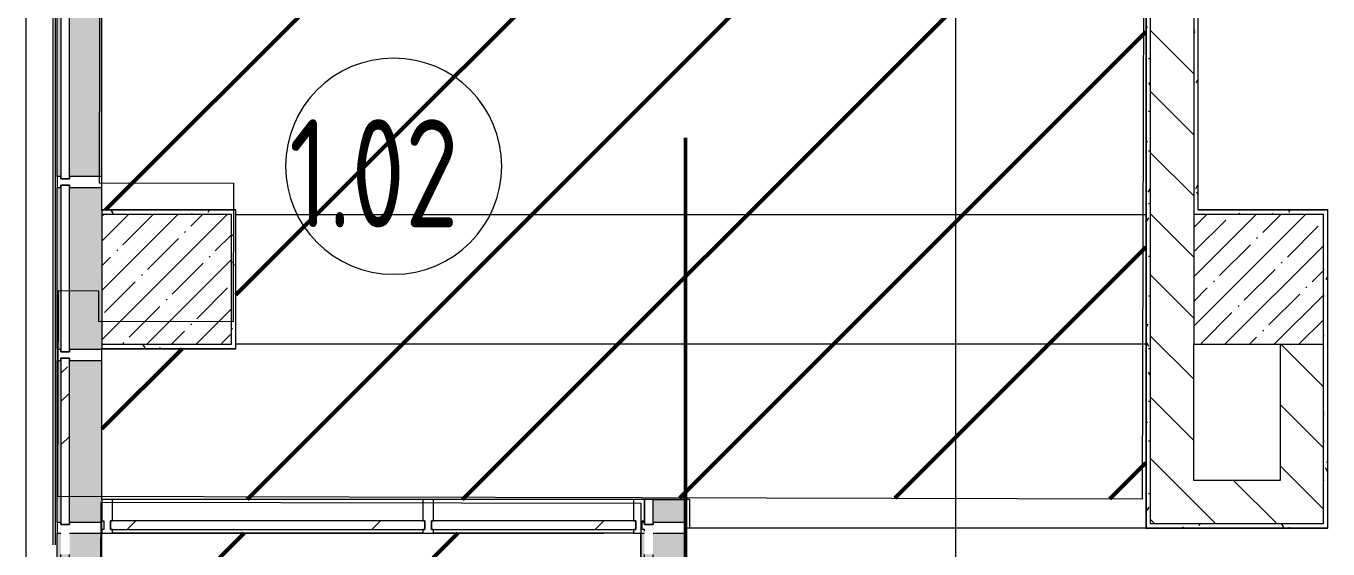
# Model space of a CAD drawing. Header units: millimetres. Extents: x -213547 to 415037, y -3642 to 106956.
# Drawn here: x 3775 to 9796, y 20516 to 22936 of the extents above; entities that cross this region are included whole.
import ezdxf

# ---------------------------------------------------------------- set-up
doc = ezdxf.new("R2010")
doc.units = ezdxf.units.MM
for name, color, linetype, lineweight in [('1)CF2', 3, 'Continuous', 30), ('10)FK4', 3, 'Continuous', 50), ('2)CF1', 5, 'Continuous', 30), ('950 Штук CF1 CF13 CF1.3', 3, 'Continuous', 50), ('965 СКБ CF2', 5, 'Continuous', 50), ('A-AREA-BNDY', 7, 'Continuous', 5), ('A-AREA-IDEN', 7, 'Continuous', 9), ('A-FLOR', 7, 'Continuous', 9), ('A-GLAZ-CURT', 7, 'Continuous', 9), ('A-GLAZ-CURT-1', 7, 'Continuous', 5), ('A-GLAZ-CURT-2', 7, 'Continuous', 20), ('A-GLAZ-CWMG', 7, 'Continuous', 9), ('A-GLAZ-CWMG-1', 7, 'Continuous', 20), ('A-WALL', 7, 'Continuous', 5), ('I-WALL', 7, 'Continuous', 5), ('S-COLS', 7, 'Continuous', 9), ('S-COLS-1', 7, 'Continuous', 5), ('Оси', 7, 'Continuous', 9)]:
    doc.layers.add(name, color=color, linetype=linetype, lineweight=lineweight)
doc.layers.add('A-WALL-1', color=9, linetype='Continuous', lineweight=5, true_color=0x808080)
doc.layers.add('A-WALL-FNSH-1', color=9, linetype='Continuous', lineweight=5, true_color=0x808080)
doc.styles.add('СПДС', font='ГОСТ тип А.ttf', dxfattribs={"width": 0.9})
pattern_1 = [(135, (64.7, -136.06), (-141.4214, -141.4214), [])]
pattern_2 = [(0, (64.7, -136.06), (243.84, 60.96), [20.117, -162.763, 20.117, -162.763, -975.36]), (0, (64.7, -136.06), (243.84, 60.96), [-365.76, 20.117, -345.643, 20.117, -162.763, -426.72]), (0, (64.7, -136.06), (243.84, 60.96), [-914.4, 20.117, -101.803, 20.117, -284.683]), (120, (156.14, -105.58), (-174.71291, 180.69163), [20.117, -162.763, 20.117, -162.763, -975.36]), (120, (156.14, -105.58), (-174.71291, 180.69163), [-365.76, 20.117, -345.643, 20.117, -162.763, -426.72]), (120, (156.14, -105.58), (-174.71291, 180.69163), [-914.4, 20.117, -101.803, 20.117, -284.683]), (240, (186.62, 16.34), (-69.12709, -241.65163), [20.117, -162.763, 20.117, -162.763, -975.36]), (240, (186.62, 16.34), (-69.12709, -241.65163), [-365.76, 20.117, -345.643, 20.117, -162.763, -426.72]), (240, (186.62, 16.34), (-69.12709, -241.65163), [-914.4, 20.117, -101.803, 20.117, -284.683])]

# ---------------------------------------------------------------- blocks, each defined once
blk = doc.blocks.new('Системная панель - Стекло - 40мм-V30-Объем проектирования 1 этажа')
at = {"layer": 'A-GLAZ-CURT-2'}
for p, q in [((385, 40), (-385, 40)), ((-385, 40), (-385, 0)), ((-385, 0), (385, 0)), ((385, 0), (385, 40))]:
    blk.add_line(p, q, dxfattribs=at)
blk = doc.blocks.new('Прямоугольный импост - Импост структурный с накладкой - 190мм-23186010-Объем проектирования 1 этажа')
at = {"layer": 'A-GLAZ-CWMG'}
for points in [[(3871.1, 23175.1), (3871.1, 23925.1), (3854.1, 23925.1), (3854.1, 23175.1), (3861.1, 23175.1)], [(4006.1, 23175.1), (4061.1, 23175.1), (4060, 23925.1), (3911.1, 23925.1), (3911.1, 23175.1)]]:
    blk.add_hatch(color=256, dxfattribs=at).paths.add_polyline_path(points)
for p, q in [((3854.1, 23175.1), (3854.1, 23925.1)), ((4061.1, 23175.1), (4061.1, 23925.1))]:
    blk.add_line(p, q, dxfattribs=at)
blk = doc.blocks.new('Системная панель - Стекло - 40мм-23189506-Объем проектирования 1 этажа')
at = {"layer": 'A-GLAZ-CURT-1'}
h = blk.add_hatch(dxfattribs=at)
h.set_pattern_fill('FP_70', color=256, style=0, pattern_type=2)
h.set_pattern_definition([(45, (-5027.5, -20542), (-565.685, 565.685), [400, -1200]), (45, (-5427.5, -20742), (-565.685, 565.685), [1200, -400]), (45, (-4627.5, -20942), (-565.685, 565.685), [400, -1200])])
h.paths.add_polyline_path([(-467.9, 0), (727.5, 0), (727.5, 40), (-727.5, 40), (-727.5, 0), (-508.4, 0)])
at = {"layer": 'A-GLAZ-CURT-2'}
for p, q in [((727.5, 40), (-727.5, 40)), ((-727.5, 40), (-727.5, 0)), ((-727.5, 0), (727.5, 0)), ((727.5, 0), (727.5, 40))]:
    blk.add_line(p, q, dxfattribs=at)
blk = doc.blocks.new('Прямоугольный импост - Импост структурный с накладкой - 160мм-19877844-Объем проектирования 1 этажа')
at = {"layer": 'A-GLAZ-CWMG-1'}
for p, q in [((-50, 0), (-50, 17)), ((-50, 17), (0, 17)), ((-40, 0), (-50, 0)), ((-40, -40), (-40, 0)), ((0, 0), (-10, 0)), ((-10, 0), (-10, -40)), ((0, 7), (0, 0)), ((-50, -140), (-50, -40)), ((-50, -40), (-40, -40)), ((-10, -40), (0, -40)), ((0, -40), (0, -140)), ((0, -140), (-50, -140))]:
    blk.add_line(p, q, dxfattribs=at)
blk = doc.blocks.new('Прямоугольный импост - Импост структурный с накладкой - 190мм-24242608-Объем проектирования 1 этажа')
at = {"layer": 'A-GLAZ-CWMG'}
for points in [[(6760, 20775), (6760, 20882), (6610, 20882), (6610, 20775), (6640, 20775)], [(6560, 20775), (6570, 20775), (6570, 20782), (6560, 20782)]]:
    blk.add_hatch(color=256, dxfattribs=at).paths.add_polyline_path(points)
for p in [(6610, 20882), (6760, 20775)]:
    blk.add_line(p, (6760, 20882), dxfattribs=at)
blk = doc.blocks.new('Прямоугольный импост - Импост структурный с накладкой - 160мм-19877847-Объем проектирования 1 этажа')
at = {"layer": 'A-GLAZ-CWMG-1'}
for p, q in [((0, 17), (-50, 17)), ((-50, 17), (-50, 0)), ((-50, 0), (-40, 0)), ((-40, 0), (-40, -40)), ((-10, -40), (-10, 0)), ((-10, 0), (0, 0)), ((0, 0), (0, 17)), ((-40, -40), (-50, -40)), ((-50, -40), (-50, -140)), ((0, -40), (-10, -40)), ((0, -140), (0, -40)), ((-50, -140), (0, -140))]:
    blk.add_line(p, q, dxfattribs=at)
blk = doc.blocks.new('Прямоугольный импост - Импост структурный с накладкой - 160мм-23189503-Объем проектирования 1 этажа')
at = {"layer": 'A-GLAZ-CWMG'}
for p, q in [((5545, 20882), (4110, 20882)), ((5545, 20725), (4110, 20725))]:
    blk.add_line(p, q, dxfattribs=at)
blk = doc.blocks.new('Системная панель - Стекло - 40мм-23998919-Объем проектирования 1 этажа')
at = {"layer": 'A-GLAZ-CURT-1'}
h = blk.add_hatch(dxfattribs=at)
h.set_pattern_fill('FP_128', color=256, style=0, pattern_type=2)
h.set_pattern_definition([(135, (20950.1, -4071.1), (-565.685, -565.685), [400, -1200]), (135, (21150.1, -4471.1), (-565.685, -565.685), [1200, -400]), (135, (21350.1, -3671.1), (-565.685, -565.685), [400, -1200])])
h.paths.add_polyline_path([(385, 38.9), (385, 40), (-385, 38.9), (-385, 0), (385, 0), (385, 15)])
at = {"layer": 'A-GLAZ-CURT-2'}
for p, q in [((385, 40), (-385, 40)), ((-385, 40), (-385, 0)), ((385, 0), (385, 40)), ((-385, 0), (385, 0))]:
    blk.add_line(p, q, dxfattribs=at)
blk = doc.blocks.new('Прямоугольный импост - Импост структурный с накладкой - 190мм-23188961-Объем проектирования 1 этажа')
at = {"layer": 'A-GLAZ-CWMG'}
for points in [[(3871.1, 21150.1), (3871.1, 21525.1), (3854.1, 21525.1), (3854.1, 21150.1), (3861.1, 21150.1)], [(4031.1, 21150.1), (4061.1, 21150.1), (4060, 21525.1), (3911.1, 21525.1), (3911.1, 21150.1), (4006.1, 21150.1)]]:
    blk.add_hatch(color=256, dxfattribs=at).paths.add_polyline_path(points)
for p, q in [((3854.1, 21150.1), (3854.1, 21525.1)), ((4061.1, 21150.1), (4061.1, 21525.1))]:
    blk.add_line(p, q, dxfattribs=at)
blk = doc.blocks.new('Прямоугольный импост - Импост структурный с накладкой - 190мм-V108-Объем проектирования 1 этажа')
at = {"layer": 'A-GLAZ-CWMG-1'}
for p, q in [((-25, 0), (-25, 17)), ((-25, 17), (25, 17)), ((-15, 0), (-25, 0)), ((-15, -40), (-15, 0)), ((25, 0), (15, 0)), ((15, 0), (15, -40)), ((25, 17), (25, 0)), ((-25, -190), (-25, -40)), ((-25, -40), (-15, -40)), ((15, -40), (25, -40)), ((25, -40), (25, -190)), ((25, -190), (-25, -190))]:
    blk.add_line(p, q, dxfattribs=at)
blk = doc.blocks.new('Прямоугольный импост - Импост структурный с накладкой - 190мм-23190277-Объем проектирования 1 этажа')
at = {"layer": 'A-GLAZ-CWMG'}
for points in [[(3871.1, 19950.1), (3871.1, 20725.1), (3854.1, 20725.1), (3854.1, 19950.1), (3861.1, 19950.1)], [(4031.1, 19950.1), (4061.1, 19950.1), (4060, 20725.1), (3911.1, 20725), (3911.1, 19950.1), (4006.1, 19950.1)], [(3871.1, 19950.1), (3911.1, 19950.1), (3910, 20627.1), (3871.1, 20627.1), (3871.1, 20132.4)]]:
    blk.add_hatch(color=256, dxfattribs=at).paths.add_polyline_path(points)
for p, q in [((3854.1, 19950.1), (3854.1, 20725.1)), ((4061.1, 19950.1), (4061.1, 20725)), ((3871.1, 19950.1), (3871.1, 20627.1)), ((3911.1, 19950.1), (3911.1, 20627.1))]:
    blk.add_line(p, q, dxfattribs=at)
blk = doc.blocks.new('Системная панель - Стекло - 40мм-31929511-Объем проектирования 1 этажа')
at = {"layer": 'A-GLAZ-CURT-1'}
h = blk.add_hatch(dxfattribs=at)
h.set_pattern_fill('FP_129', color=256, style=0, pattern_type=2)
h.set_pattern_definition([(135, (20623.5, -6770), (-565.685, -565.685), [400, -1200]), (135, (20823.5, -7170), (-565.685, -565.685), [1200, -400]), (135, (21023.5, -6370), (-565.685, -565.685), [400, -1200])])
h.paths.add_polyline_path([(58.5, 16.2), (58.5, 40), (-58.5, 40), (-58.5, 0), (58.5, 0), (58.5, 11.7)])
at = {"layer": 'A-GLAZ-CURT-2'}
for p, q in [((58.5, 40), (-58.5, 40)), ((-58.5, 40), (-58.5, 0)), ((-58.5, 0), (58.5, 0)), ((58.5, 0), (58.5, 40))]:
    blk.add_line(p, q, dxfattribs=at)
blk = doc.blocks.new('Прямоугольный импост - Импост структурный с накладкой - 190мм-23188962-Объем проектирования 1 этажа')
at = {"layer": 'A-GLAZ-CWMG'}
for points in [[(3861.1, 20775.1), (3871.1, 20775.1), (3871.1, 21150.1), (3854.1, 21150.1), (3854.1, 20775.1)], [(4031.1, 20775.1), (4061.1, 20775.1), (4060, 21150.1), (3911.1, 21150.1), (3911.1, 20775.1), (4006.1, 20775.1)]]:
    blk.add_hatch(color=256, dxfattribs=at).paths.add_polyline_path(points)
for p, q in [((3854.1, 20775.1), (3854.1, 21150.1)), ((4061.1, 20882), (4061.1, 21150.1)), ((4061.1, 20775.1), (4061.1, 20782))]:
    blk.add_line(p, q, dxfattribs=at)
blk = doc.blocks.new('Прямоугольный импост - Импост структурный с накладкой - 190мм-V141-Объем проектирования 1 этажа')
at = {"layer": 'A-GLAZ-CWMG-1'}
for p, q in [((-25, 0), (-25, 17)), ((-25, 17), (25, 17)), ((-15, 0), (-25, 0)), ((-15, -40), (-15, 0)), ((25, 17), (25, 0)), ((-25, -190), (-25, -40)), ((-25, -40), (-15, -40)), ((25, -40), (25, -190)), ((25, -190), (-25, -190))]:
    blk.add_line(p, q, dxfattribs=at)
blk = doc.blocks.new('Системная панель - Стекло - 40мм-23770450-Объем проектирования 1 этажа')
at = {"layer": 'A-GLAZ-CURT-1'}
h = blk.add_hatch(dxfattribs=at)
h.set_pattern_fill('FP_143', color=256, style=0, pattern_type=2)
h.set_pattern_definition([(45, (-6257.5, -20542), (-565.685, 565.685), [400, -1200]), (45, (-6657.5, -20742), (-565.685, 565.685), [1200, -400]), (45, (-5857.5, -20942), (-565.685, 565.685), [400, -1200])])
h.paths.add_polyline_path([(-472.5, 0), (472.5, 0), (472.5, 40), (-472.5, 40), (-472.5, 28)])
at = {"layer": 'A-GLAZ-CURT-2'}
for p, q in [((472.5, 40), (-472.5, 40)), ((-472.5, 40), (-472.5, 0)), ((-472.5, 0), (472.5, 0)), ((472.5, 0), (472.5, 40))]:
    blk.add_line(p, q, dxfattribs=at)
blk = doc.blocks.new('Прямоугольный импост - Импост структурный с накладкой - 160мм-23770448-Объем проектирования 1 этажа')
at = {"layer": 'A-GLAZ-CWMG'}
for p, q in [((6520, 20882), (5595, 20882)), ((6520, 20725), (5595, 20725))]:
    blk.add_line(p, q, dxfattribs=at)
blk = doc.blocks.new('Прямоугольный импост - Импост структурный с накладкой - 160мм-19877843-Объем проектирования 1 этажа')
at = {"layer": 'A-GLAZ-CWMG-1'}
for p, q in [((-25, 0), (-25, 17)), ((-25, 17), (25, 17)), ((-15, 0), (-25, 0)), ((-15, -40), (-15, 0)), ((25, 0), (15, 0)), ((15, 0), (15, -40)), ((25, 17), (25, 0)), ((-25, -140), (-25, -40)), ((-25, -40), (-15, -40)), ((15, -40), (25, -40)), ((25, -40), (25, -140)), ((25, -140), (-25, -140))]:
    blk.add_line(p, q, dxfattribs=at)
blk = doc.blocks.new('BSC_Колонна _Прямоугольная - 600х600-V148-Объем проектирования 1 этажа')
at = {"layer": 'S-COLS-1'}
h = blk.add_hatch(dxfattribs=at)
h.set_pattern_fill('FP_154', color=256, style=0, pattern_type=2)
h.set_pattern_definition([(45, (-4360, -21900), (-114.0493, 114.0493), []), (45, (-4245.95, -21900), (-114.0493, 114.0493), [201.613, -40.323, 6.706, -33.617])])
h.paths.add_polyline_path([(-300, -300), (300, -300), (300, 300), (-300, 300), (-300, -180)])
for p, q in [((300, 300), (-300, 300)), ((-300, 300), (-300, -300)), ((300, -300), (300, 300)), ((-300, -300), (300, -300))]:
    blk.add_line(p, q, dxfattribs=at)
blk = doc.blocks.new('Прямоугольный импост - Импост структурный с накладкой - 190мм-32257698-Объем проектирования 1 этажа')
at = {"layer": 'A-GLAZ-CWMG'}
for points in [[(6560, 16025), (6570, 16025), (6570, 17725), (6553, 17725), (6553, 16025)], [(6760, 16025), (6760, 17725), (6610, 17725), (6610, 16025)], [(6570, 16123), (6610, 16123), (6610, 17627), (6570, 17627), (6570, 16699.3)]]:
    blk.add_hatch(color=256, dxfattribs=at).paths.add_polyline_path(points)
for p, q in [((6553, 16025), (6553, 17725)), ((6760, 16025), (6760, 17725)), ((6570, 16123), (6570, 17627)), ((6610, 16123), (6610, 17627))]:
    blk.add_line(p, q, dxfattribs=at)
blk = doc.blocks.new('Прямоугольный импост - Импост структурный с накладкой - 190мм-V155-Объем проектирования 1 этажа')
at = {"layer": 'A-GLAZ-CWMG-1'}
for p, q in [((-25, 0), (-25, 17)), ((-25, 17), (25, 17)), ((-15, 0), (-25, 0)), ((-15, -40), (-15, 0)), ((25, 17), (25, 0)), ((-25, -190), (-25, -40)), ((-25, -40), (-15, -40)), ((25, -40), (25, -190)), ((25, -190), (-25, -190))]:
    blk.add_line(p, q, dxfattribs=at)
blk = doc.blocks.new('Системная панель - Стекло - 40мм-V180-Объем проектирования 1 этажа')
at = {"layer": 'A-GLAZ-CURT-1'}
h = blk.add_hatch(dxfattribs=at)
h.set_pattern_fill('FP_167', color=256, style=0, pattern_type=2)
h.set_pattern_definition([(135, (21750.1, -4071.1), (-565.685, -565.685), [400, -1200]), (135, (21950.1, -4471.1), (-565.685, -565.685), [1200, -400]), (135, (22150.1, -3671.1), (-565.685, -565.685), [400, -1200])])
h.paths.add_polyline_path([(385, 0), (385, 40), (-385, 38.9), (-385, 0), (370.6, 0)])
at = {"layer": 'A-GLAZ-CURT-2'}
for p, q in [((385, 40), (-385, 40)), ((-385, 40), (-385, 0)), ((-385, 0), (385, 0)), ((385, 0), (385, 40))]:
    blk.add_line(p, q, dxfattribs=at)
blk = doc.blocks.new('Прямоугольный импост - Импост структурный с накладкой - 190мм-V181-Объем проектирования 1 этажа')
at = {"layer": 'A-GLAZ-CWMG'}
for points in [[(3871.1, 21575.1), (3871.1, 22325.1), (3854.1, 22325.1), (3854.1, 21575.1), (3861.1, 21575.1)], [(4061.1, 21575.1), (4060, 22325.1), (3911.1, 22325.1), (3911.1, 21575.1), (4060, 21575.1)]]:
    blk.add_hatch(color=256, dxfattribs=at).paths.add_polyline_path(points)
for p, q in [((3854.1, 21575.1), (3854.1, 22325.1)), ((4061.1, 22220), (4061.1, 22325.1)), ((4061.1, 21575.1), (4061.1, 21580))]:
    blk.add_line(p, q, dxfattribs=at)
blk = doc.blocks.new('Прямоугольный импост - Импост структурный с накладкой - 190мм-22862219-Объем проектирования 1 этажа')
at = {"layer": 'A-GLAZ-CWMG-1'}
for p, q in [((-25, 0), (-25, 17)), ((-25, 17), (25, 17)), ((-15, 0), (-25, 0)), ((-15, -40), (-15, 0)), ((25, 0), (15, 0)), ((15, 0), (15, -40)), ((25, 17), (25, 0)), ((-25, -190), (-25, -40)), ((-25, -40), (-15, -40)), ((15, -40), (25, -40)), ((25, -40), (25, -190)), ((25, -190), (-25, -190))]:
    blk.add_line(p, q, dxfattribs=at)
blk = doc.blocks.new('Прямоугольный импост - Импост структурный с накладкой - 170мм-23186685-Объем проектирования 1 этажа')
at = {"layer": 'A-GLAZ-CWMG'}
for p, q in [((3836.1, 20672.1), (3836.1, 27150.1)), ((3846.1, 20672.1), (3846.1, 27150.1))]:
    blk.add_line(p, q, dxfattribs=at)
blk = doc.blocks.new('BSC_Колонна _Прямоугольная - 600х600-23998051-Объем проектирования 1 этажа')
at = {"layer": 'S-COLS-1'}
h = blk.add_hatch(dxfattribs=at)
h.set_pattern_fill('FP_178', color=256, style=0, pattern_type=2)
h.set_pattern_definition([(45, (-9410, -21900), (-114.0493, 114.0493), []), (45, (-9295.95, -21900), (-114.0493, 114.0493), [201.613, -40.323, 6.706, -33.617])])
h.paths.add_polyline_path([(2.1, -300), (300, -300), (300, 300), (-300, 300), (-300, -300), (-229.4, -300)])
for p, q in [((300, 300), (-300, 300)), ((-300, 300), (-300, -300)), ((300, -300), (300, 300)), ((-300, -300), (300, -300))]:
    blk.add_line(p, q, dxfattribs=at)
blk = doc.blocks.new('Марка_Помещения - Номер-25198446-Объем проектирования 1 этажа')
at = {"layer": 'A-AREA-IDEN'}
for start, end in [(360, 180), (180, 360)]:
    blk.add_arc((0, 0), 2.5, start, end, dxfattribs=at)

msp = doc.modelspace()

# ---------------------------------------------------------------- hatches: boundary and pattern name
at = {"layer": '1)CF2'}
h = msp.add_hatch(dxfattribs=at)
h.set_pattern_fill('ANSI31', color=256, scale=220)
h.paths.add_polyline_path([(6617.7, 19896.9), (6617.7, 20445.9), (6617.7, 20490.9), (6617.7, 20588.9), (6584.7, 20588.9), (5659.7, 20588.9), (5609.7, 20588.9), (4174.7, 20588.9), (4125.8, 20588.9), (4125.8, 19814.1), (4125.8, 19014.1), (4125.8, 18839.1), (4125.8, 18789.1), (4125.8, 18460), (4725.3, 18458.6), (4725, 18334.1), (4745.7, 18334.1), (4745.7, 18313.9), (6614, 18313.9), (6615.3, 18878.9), (6615.4, 18923.9)])
h.paths.add_polyline_path([(6614, 18313.9), (4745.7, 18313.9), (4745.7, 17713.9), (6612.6, 17713.9)])
h.paths.add_polyline_path([(6611.9, 17445.9), (6612.1, 17490.9), (6612.6, 17713.9), (4745.7, 17713.9), (4745.7, 17692.9), (4125.8, 17692.9), (4125.8, 17639.1), (4125.8, 17589.1), (4125.8, 17414.1), (4125.8, 16614.1), (4125.8, 15839.1), (4124.7, 15789.1), (4125.8, 15789.1), (4125.8, 15330.8), (4697, 15329.5), (4696.7, 15204.9), (4724.7, 15204.9), (6206.7, 15204.2), (6207, 15325.9), (6607, 15325), (6607.3, 15477.5), (6608.3, 15878.9), (6134.7, 15878.9), (6134.7, 15923.9), (6608.4, 15923.9)])
h.paths.add_polyline_path([(4725.3, 18458.6), (4125.8, 18460), (4125.8, 18334.3), (4193.5, 18334.1), (4725, 18334.1)], flags=17)
at = {"layer": '2)CF1'}
h = msp.add_hatch(dxfattribs=at)
h.set_pattern_fill('ANSI31', color=256, scale=222)
h.paths.add_polyline_path([(6333.7, 25372.9), (4125.8, 25372.9), (4125.8, 24639.1), (4125.8, 24589.1), (4125.8, 23839.1), (4125.8, 23789.1), (4125.8, 23039.1), (4125.8, 22989.1), (4125.8, 22239.1), (4125.8, 22189.1), (4125.8, 22084.9), (4745.7, 22084.9), (4745.7, 21442.9), (4125.8, 21442.9), (4125.8, 21439.1), (4125.8, 21389.1), (4125.8, 21014.1), (4125.8, 20745.9), (4174.7, 20745.9), (5609.7, 20745.9), (5659.7, 20745.9), (6584.7, 20745.9), (6619.7, 20745.9), (6619.7, 20754), (8939.2, 20748.5), (8939.2, 20727.5), (8953.7, 20727.5), (8953.7, 22982.9), (8069.7, 22982.9), (8069.7, 22992.8), (7585.6, 22993.9), (7119.7, 22993.9), (7119.7, 22982.9), (6333.7, 22982.9)])
at = {"layer": '950 Штук CF1 CF13 CF1.3'}
h = msp.add_hatch(dxfattribs=at)
h.set_pattern_fill('ANSI31', color=256, scale=222)
h.paths.add_polyline_path([(6333.7, 25372.9), (4125.8, 25372.9), (4125.8, 24639.1), (4125.8, 24589.1), (4125.8, 23839.1), (4125.8, 23789.1), (4125.8, 23039.1), (4125.8, 22989.1), (4125.8, 22239.1), (4125.8, 22189.1), (4125.8, 22084.9), (4745.7, 22084.9), (4745.7, 21442.9), (4125.8, 21442.9), (4125.8, 21439.1), (4125.8, 21389.1), (4125.8, 21014.1), (4125.8, 20745.9), (4174.7, 20745.9), (5609.7, 20745.9), (5659.7, 20745.9), (6584.7, 20745.9), (6619.7, 20745.9), (6619.7, 20754), (8939.2, 20748.5), (8939.2, 20727.5), (8953.7, 20727.5), (8953.7, 22982.9), (8069.7, 22982.9), (8069.7, 22992.8), (7585.6, 22993.9), (7119.7, 22993.9), (7119.7, 22982.9), (6333.7, 22982.9)])
at = {"layer": '965 СКБ CF2'}
h = msp.add_hatch(dxfattribs=at)
h.set_pattern_fill('ANSI31', color=256, scale=220)
h.paths.add_polyline_path([(6617.7, 19896.9), (6617.7, 20445.9), (6617.7, 20490.9), (6617.7, 20588.9), (6584.7, 20588.9), (5659.7, 20588.9), (5609.7, 20588.9), (4174.7, 20588.9), (4125.8, 20588.9), (4125.8, 19814.1), (4125.8, 19014.1), (4125.8, 18839.1), (4125.8, 18789.1), (4125.8, 18460), (4725.3, 18458.6), (4725, 18334.1), (4745.7, 18334.1), (4745.7, 18313.9), (6614, 18313.9), (6615.3, 18878.9), (6615.4, 18923.9)])
h.paths.add_polyline_path([(6614, 18313.9), (4745.7, 18313.9), (4745.7, 17713.9), (6612.6, 17713.9)])
h.paths.add_polyline_path([(6611.9, 17445.9), (6612.1, 17490.9), (6612.6, 17713.9), (4745.7, 17713.9), (4745.7, 17692.9), (4125.8, 17692.9), (4125.8, 17639.1), (4125.8, 17589.1), (4125.8, 17414.1), (4125.8, 16614.1), (4125.8, 15839.1), (4124.7, 15789.1), (4125.8, 15789.1), (4125.8, 15330.8), (4697, 15329.5), (4696.7, 15204.9), (4724.7, 15204.9), (6206.7, 15204.2), (6207, 15325.9), (6607, 15325), (6607.3, 15477.5), (6608.3, 15878.9), (6134.7, 15878.9), (6134.7, 15923.9), (6608.4, 15923.9)])
h.paths.add_polyline_path([(4725.3, 18458.6), (4125.8, 18460), (4125.8, 18334.3), (4193.5, 18334.1), (4725, 18334.1)], flags=17)
at = {"layer": 'I-WALL'}
h = msp.add_hatch(dxfattribs=at)
h.set_pattern_fill('FP_191', color=256, style=0, pattern_type=2)
h.set_pattern_definition(pattern_2)
h.paths.add_polyline_path([(9174.7, 22063.9), (9194.7, 22063.9), (9194.7, 22083.9)])
h.paths.add_polyline_path([(9174.7, 22063.9), (9194.7, 22084.9), (9194.7, 24162.9), (9174.7, 24162.9), (9174.7, 22083.9)])
h = msp.add_hatch(dxfattribs=at)
h.set_pattern_fill('FP_23', color=256, style=0, pattern_type=2)
h.set_pattern_definition(pattern_1)
h.paths.add_polyline_path([(8974.7, 20833.9), (9174.7, 20833.9), (9174.7, 23013.9), (8974.7, 23013.9), (8974.7, 20844.8)])
h = msp.add_hatch(dxfattribs=at)
h.set_pattern_fill('FP_191', color=256, style=0, pattern_type=2)
h.set_pattern_definition(pattern_2)
h.paths.add_polyline_path([(8954.7, 20613.9), (8974.7, 20613.9), (8974.7, 22993.9), (8954.7, 22993.9), (8954.7, 20633.9)])
h = msp.add_hatch(dxfattribs=at)
h.set_pattern_fill('FP_191', color=256, style=0, pattern_type=2)
h.set_pattern_definition(pattern_2)
h.paths.add_polyline_path([(4124.7, 22063.9), (4724.7, 22063.9), (4724, 22083.9), (4124.7, 22083.9)])
h = msp.add_hatch(dxfattribs=at)
h.set_pattern_fill('FP_191', color=256, style=0, pattern_type=2)
h.set_pattern_definition(pattern_2)
h.paths.add_polyline_path([(4744.7, 21463.9), (4744.7, 22083.9), (4724.7, 22083.9), (4724.7, 21463.9)])
h = msp.add_hatch(dxfattribs=at)
h.set_pattern_fill('FP_191', color=256, style=0, pattern_type=2)
h.set_pattern_definition(pattern_2)
h.paths.add_polyline_path([(9194.7, 22063.9), (9774.7, 22063.9), (9774.4, 22083.9), (9195.7, 22083.9)])
h = msp.add_hatch(dxfattribs=at)
h.set_pattern_fill('FP_191', color=256, style=0, pattern_type=2)
h.set_pattern_definition(pattern_2)
h.paths.add_polyline_path([(9794.7, 20633.9), (9794.7, 22083.9), (9774.7, 22083.9), (9774.7, 20633.9)])
h = msp.add_hatch(dxfattribs=at)
h.set_pattern_fill('FP_191', color=256, style=0, pattern_type=2)
h.set_pattern_definition(pattern_2)
h.paths.add_polyline_path([(4468, 21443.9), (4744.7, 21443.9), (4744.7, 21463.9), (4124.7, 21463.9), (4125.8, 21443.9)])
h = msp.add_hatch(dxfattribs=at)
h.set_pattern_fill('FP_23', color=256, style=0, pattern_type=2)
h.set_pattern_definition(pattern_1)
h.paths.add_polyline_path([(9574.7, 20833.9), (9774.7, 20833.9), (9774.7, 21463.9), (9574.7, 21463.9), (9574.7, 21056.3)])
h = msp.add_hatch(dxfattribs=at)
h.set_pattern_fill('FP_23', color=256, style=0, pattern_type=2)
h.set_pattern_definition(pattern_1)
h.paths.add_polyline_path([(9767.6, 20633.9), (9774.7, 20633.9), (9774.7, 20833.9), (8974.7, 20833.9), (8974.7, 20633.9), (9174.7, 20633.9)])
h = msp.add_hatch(dxfattribs=at)
h.set_pattern_fill('FP_191', color=256, style=0, pattern_type=2)
h.set_pattern_definition(pattern_2)
h.paths.add_polyline_path([(8974.7, 20613.9), (9794.7, 20613.9), (9794.7, 20633.9), (8974.7, 20633.9)])

# ---------------------------------------------------------------- linework, layer by layer
at = {"layer": '10)FK4'}
msp.add_lwpolyline([(6824.7, 22418.9), (6824.7, 10742.9), (6845.7, 10742.9)], dxfattribs=at)
at = {"layer": 'A-AREA-BNDY', "flags": 128}
for points in [[(4112, 21709.9), (3923.1, 21710.3), (3920.8, 20760.3), (6619.7, 20754), (8938.7, 20748.5), (8944.2, 23097.5), (6324.2, 23103.7), (6329.8, 25493.7), (4120.8, 25498.9), (4113.1, 22210.9), (4734.1, 22209.4), (4732.6, 21567.4), (4111.6, 21568.9)], [(4697, 15329.5), (4696.6, 15188.5), (6196.6, 15185), (6206.6, 15184.9), (6207, 15324.9), (6212, 15324.9), (6212, 15325.9), (6607, 15325), (6619.6, 20726), (4119.9, 20731.9), (4110.5, 18460.1), (4725.3, 18458.6), (4723.8, 17817.4), (4107.8, 17818.9), (4097.4, 15330.9)]]:
    msp.add_lwpolyline(points, close=True, dxfattribs=at)
at = {"layer": 'A-FLOR'}
for p, q in [((9194.7, 22084.9), (9194.7, 24162.9)), ((8954.7, 22993.9), (8954.7, 20613.9)), ((4744.7, 22083.9), (4125.8, 22083.9)), ((4744.7, 21443.9), (4744.7, 22083.9)), ((4744.7, 22063.9), (8954.7, 22063.9)), ((9794.7, 22083.9), (9195.7, 22083.9)), ((9794.7, 20613.9), (9794.7, 22083.9)), ((4125.8, 21443.9), (4744.7, 21443.9)), ((8954.7, 21463.9), (4744.7, 21463.9)), ((6844.7, 20745.9), (4125.9, 20745.9)), ((6844.7, 20613.9), (6844.7, 20745.9)), ((6824.7, 20613.9), (9794.7, 20613.9)), ((4125.9, 20588.9), (6446.8, 20588.9)), ((6617.7, 20588.9), (6617.7, 20490.9))]:
    msp.add_line(p, q, dxfattribs=at)
at = {"layer": 'A-WALL'}
for p, q in [((9174.7, 24183.9), (9174.7, 22063.9)), ((9194.7, 22083.9), (9194.7, 22084.9)), ((9195.7, 22083.9), (9194.7, 22083.9))]:
    msp.add_line(p, q, dxfattribs=at)
at = {"layer": 'A-WALL-1'}
for p, q in [((8974.7, 20633.9), (8974.7, 24383.9)), ((4125.8, 22083.9), (4124.7, 22083.9)), ((4124.7, 22083.9), (4124.7, 22063.9)), ((4124.7, 21463.9), (4124.7, 21443.9)), ((4124.7, 21443.9), (4125.8, 21443.9)), ((9174.7, 20833.9), (9174.7, 21463.9)), ((9574.7, 21463.9), (9574.7, 20833.9)), ((9774.7, 20633.9), (9774.7, 21463.9)), ((9574.7, 20833.9), (9174.7, 20833.9)), ((8974.7, 20633.9), (9774.7, 20633.9))]:
    msp.add_line(p, q, dxfattribs=at)
at = {"layer": 'A-WALL-FNSH-1'}
for p, q in [((9195.7, 22083.9), (9195.7, 24163.9)), ((8953.7, 22982.9), (8953.7, 20612.9)), ((4745.7, 22084.9), (4124.7, 22084.9)), ((4124.7, 22084.9), (4124.7, 22083.9)), ((4745.7, 21442.9), (4745.7, 22084.9)), ((9795.7, 22084.9), (9194.7, 22084.9)), ((9795.7, 20612.9), (9795.7, 22084.9)), ((4124.7, 21443.9), (4124.7, 21442.9)), ((4124.7, 21442.9), (4745.7, 21442.9)), ((8953.7, 20612.9), (9795.7, 20612.9))]:
    msp.add_line(p, q, dxfattribs=at)
at = {"layer": 'Оси'}
for points in [[(3774.7, -2042.3), (3774.7, 2957.7), (3774.7, 22262), (3774.7, 27262)], [(8074.7, -2042.3), (8074.7, 2957.7), (8074.7, 22262), (8074.7, 27262)]]:
    msp.add_lwpolyline(points, dxfattribs=at)

# ---------------------------------------------------------------- block references
at = {"layer": 'A-AREA-IDEN', "xscale": 199.9999999999999, "yscale": 199.9999999999999, "zscale": 199.9999999999999}
msp.add_blockref('Марка_Помещения - Номер-25198446-Объем проектирования 1 этажа', (5474.7, 22287.3), dxfattribs=at)
at = {"layer": 'A-GLAZ-CURT', "rotation": 269.9999999999999}
for name, p in [('Системная панель - Стекло - 40мм-V30-Объем проектирования 1 этажа', (3935.8, 22614.1)), ('Системная панель - Стекло - 40мм-V180-Объем проектирования 1 этажа', (3935.8, 21814.1)), ('Системная панель - Стекло - 40мм-23998919-Объем проектирования 1 этажа', (3935.8, 21014.1)), ('Системная панель - Стекло - 40мм-31929511-Объем проектирования 1 этажа', (6634.7, 20687.4))]:
    msp.add_blockref(name, p, dxfattribs=at)
at = {"layer": 'A-GLAZ-CURT'}
for name, p in [('Системная панель - Стекло - 40мм-23189506-Объем проектирования 1 этажа', (4892.2, 20605.9)), ('Системная панель - Стекло - 40мм-23770450-Объем проектирования 1 этажа', (6122.2, 20605.9))]:
    msp.add_blockref(name, p, dxfattribs=at)
at = {"layer": 'A-GLAZ-CWMG'}
for name, p in [('Прямоугольный импост - Импост структурный с накладкой - 170мм-23186685-Объем проектирования 1 этажа', (64.7, -136.1)), ('Прямоугольный импост - Импост структурный с накладкой - 190мм-23186010-Объем проектирования 1 этажа', (64.7, -936.1)), ('Прямоугольный импост - Импост структурный с накладкой - 190мм-V181-Объем проектирования 1 этажа', (64.7, -136.1)), ('Прямоугольный импост - Импост структурный с накладкой - 190мм-23188961-Объем проектирования 1 этажа', (64.7, -136.1)), ('Прямоугольный импост - Импост структурный с накладкой - 190мм-23188962-Объем проектирования 1 этажа', (64.7, -136.1)), ('Прямоугольный импост - Импост структурный с накладкой - 160мм-23189503-Объем проектирования 1 этажа', (64.7, -136.1)), ('Прямоугольный импост - Импост структурный с накладкой - 160мм-23770448-Объем проектирования 1 этажа', (64.7, -136.1)), ('Прямоугольный импост - Импост структурный с накладкой - 190мм-24242608-Объем проектирования 1 этажа', (64.7, -136.1)), ('Прямоугольный импост - Импост структурный с накладкой - 190мм-23190277-Объем проектирования 1 этажа', (64.7, -136.1)), ('Прямоугольный импост - Импост структурный с накладкой - 190мм-32257698-Объем проектирования 1 этажа', (64.7, 2863.9))]:
    msp.add_blockref(name, p, dxfattribs=at)
at = {"layer": 'A-GLAZ-CWMG', "extrusion": (0, 0, -1)}
for name, p, rotation in [('Прямоугольный импост - Импост структурный с накладкой - 190мм-22862219-Объем проектирования 1 этажа', (-3935.8, 22214.1), 270.0000000000001), ('Прямоугольный импост - Импост структурный с накладкой - 190мм-V108-Объем проектирования 1 этажа', (-3935.8, 21414.1), 270.0000000000001), ('Прямоугольный импост - Импост структурный с накладкой - 160мм-19877843-Объем проектирования 1 этажа', (-5634.7, 20605.9), 180), ('Прямоугольный импост - Импост структурный с накладкой - 160мм-19877844-Объем проектирования 1 этажа', (-6634.7, 20605.9), 180), ('Прямоугольный импост - Импост структурный с накладкой - 190мм-V141-Объем проектирования 1 этажа', (-3935.8, 20614.1), 270.0000000000001), ('Прямоугольный импост - Импост структурный с накладкой - 190мм-V155-Объем проектирования 1 этажа', (-6634.7, 20613.9), 270.0000000000001)]:
    msp.add_blockref(name, p, dxfattribs=dict(at, rotation=rotation))
at = {"layer": 'A-GLAZ-CWMG', "rotation": 180}
msp.add_blockref('Прямоугольный импост - Импост структурный с накладкой - 160мм-19877847-Объем проектирования 1 этажа', (4124.7, 20605.9), dxfattribs=at)
at = {"layer": 'S-COLS'}
for name, p in [('BSC_Колонна _Прямоугольная - 600х600-V148-Объем проектирования 1 этажа', (4424.7, 21763.9)), ('BSC_Колонна _Прямоугольная - 600х600-23998051-Объем проектирования 1 этажа', (9474.7, 21763.9))]:
    msp.add_blockref(name, p, dxfattribs=at)

# ---------------------------------------------------------------- texts
at = {"layer": 'A-AREA-IDEN', "insert": (4990.9, 22504.4), "char_height": 500, "width": 1212.151, "attachment_point": 1, "style": 'СПДС'}
msp.add_mtext('1.02', dxfattribs=at)

doc.saveas('drawing.dxf')
